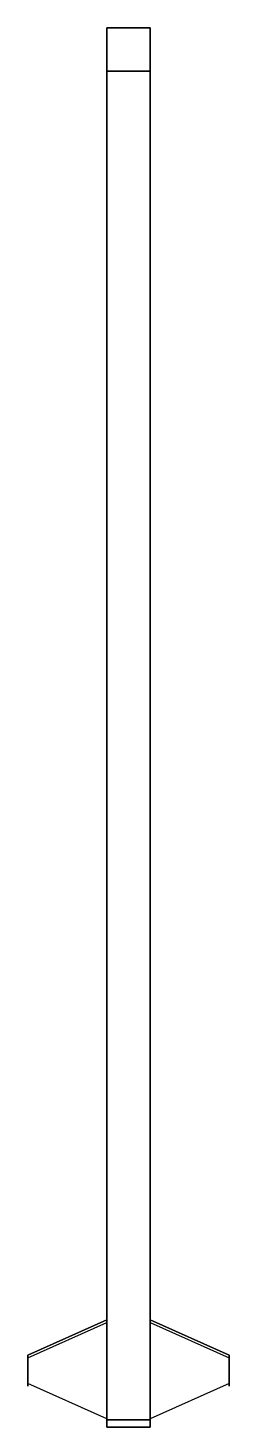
# Model space of a CAD drawing. Extents: x -0.14 to 0.14, y -1.92 to 0.03.
import ezdxf

# ---------------------------------------------------------------- set-up
doc = ezdxf.new("R2010")
doc.units = 0
doc.layers.add('TRAIL', color=6, linetype='CONTINUOUS')

msp = doc.modelspace()

# ---------------------------------------------------------------- linework, layer by layer
at = {"layer": 'TRAIL'}
for points in [[(0.03, 0.03, -0.02), (0.03, -0.03, -0.02), (-0.03, -0.03, -0.02), (-0.03, 0.03, -0.02)], [(0.03, 0.03, 0.02), (0.03, 0.03, -0.02), (-0.03, 0.03, -0.02), (-0.03, 0.03, 0.02)], [(-0.03, 0.03, -0.02), (-0.03, -0.03, -0.02), (-0.03, -0.03, 0.02), (-0.03, 0.03, 0.02)], [(-0.03, 0.03, 0.02), (-0.03, -0.03, 0.02), (0.03, -0.03, 0.02), (0.03, 0.03, 0.02)], [(0.03, -0.03, 0.02), (0.03, -0.03, -0.02), (0.03, 0.03, -0.02), (0.03, 0.03, 0.02)], [(0.03, -0.03, -0.06), (0.03, -1.91, -0.38), (-0.03, -1.91, -0.38), (-0.03, -0.03, -0.06)], [(-0.03, -0.03, -0.06), (-0.03, -1.91, -0.38), (-0.03, -1.92, -0.32), (-0.03, -0.03, 0.06)], [(-0.03, -0.03, 0.06), (-0.03, -1.92, -0.32), (0.03, -1.92, -0.32), (0.03, -0.03, 0.06)], [(0.03, -0.03, 0.06), (0.03, -0.03, -0.06), (-0.03, -0.03, -0.06), (-0.03, -0.03, 0.06)], [(-0.03, -0.03, -0.06), (-0.03, -0.03, -0.02), (0.03, -0.03, -0.02), (0.03, -0.03, -0.06)], [(-0.03, -0.03, 0.02), (-0.03, -0.03, 0.06), (0.03, -0.03, 0.06), (0.03, -0.03, 0.02)], [(0.03, -1.92, -0.32), (0.03, -1.91, -0.38), (0.03, -0.03, -0.06), (0.03, -0.03, 0.06)], [(-0.03, -1.7742, -0.3316), (-0.03, -1.7708, -0.3513), (-0.14, -1.82, -0.36), (-0.14, -1.8235, -0.3403)], [(-0.14, -1.8594, -0.3669), (-0.14, -1.82, -0.36), (-0.03, -1.7708, -0.3513), (-0.03, -1.9086, -0.3756)], [(0.14, -1.8235, -0.3403), (0.14, -1.82, -0.36), (0.03, -1.7708, -0.3513), (0.03, -1.7742, -0.3316)], [(0.14, -1.82, -0.36), (0.14, -1.8594, -0.3669), (0.03, -1.9086, -0.3756), (0.03, -1.7708, -0.3513)], [(-0.14, -1.8235, -0.3403), (-0.14, -1.82, -0.36), (-0.14, -1.8594, -0.3669), (-0.14, -1.8629, -0.3472)], [(0.14, -1.8629, -0.3472), (0.14, -1.8594, -0.3669), (0.14, -1.82, -0.36), (0.14, -1.8235, -0.3403)], [(-0.03, -1.92, -0.32), (-0.03, -1.91, -0.38), (0.03, -1.91, -0.38), (0.03, -1.92, -0.32)]]:
    msp.add_3dface(points, dxfattribs=at)

doc.saveas('drawing.dxf')
